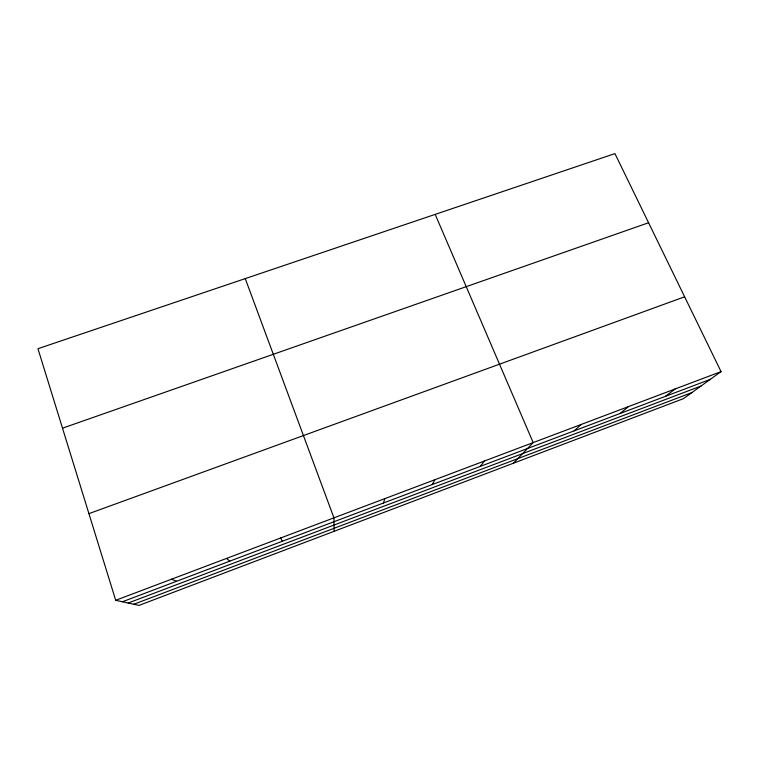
<?xml version="1.0" encoding="UTF-8"?>
<svg xmlns="http://www.w3.org/2000/svg" width="759" height="759" viewBox="0 0 759 759"><rect width="100%" height="100%" fill="white"/><g stroke="black" fill="none" stroke-linecap="round" stroke-linejoin="round"><path stroke-width="1.14" d="M383.428 503.018L384.87 498.616M432.137 484.593L435.04 479.66M480.153 466.424L484.47 460.998M513.388 463.227L533.169 442.592L435.192 214.38M574.155 430.865L581.166 424.471M620.169 413.456L628.471 406.596M665.539 396.293L675.093 388.988M721.05 371.625L683.442 398.646L138.982 605.397L115.7 600.293L37.95 348.704L614.932 153.603L721.05 371.625L115.7 600.293M122.408 601.764L710.282 379.367M128.176 603.025L700.974 386.056M133.802 604.259L691.857 392.602M88.917 513.644L684.637 296.807M62.513 428.18L648.584 222.738M171.562 579.193L176.534 581.29M226.543 558.415L229.825 561.129M280.669 537.979L282.301 541.271M245.252 278.61L333.941 517.847L334.121 531.291"/></g></svg>
